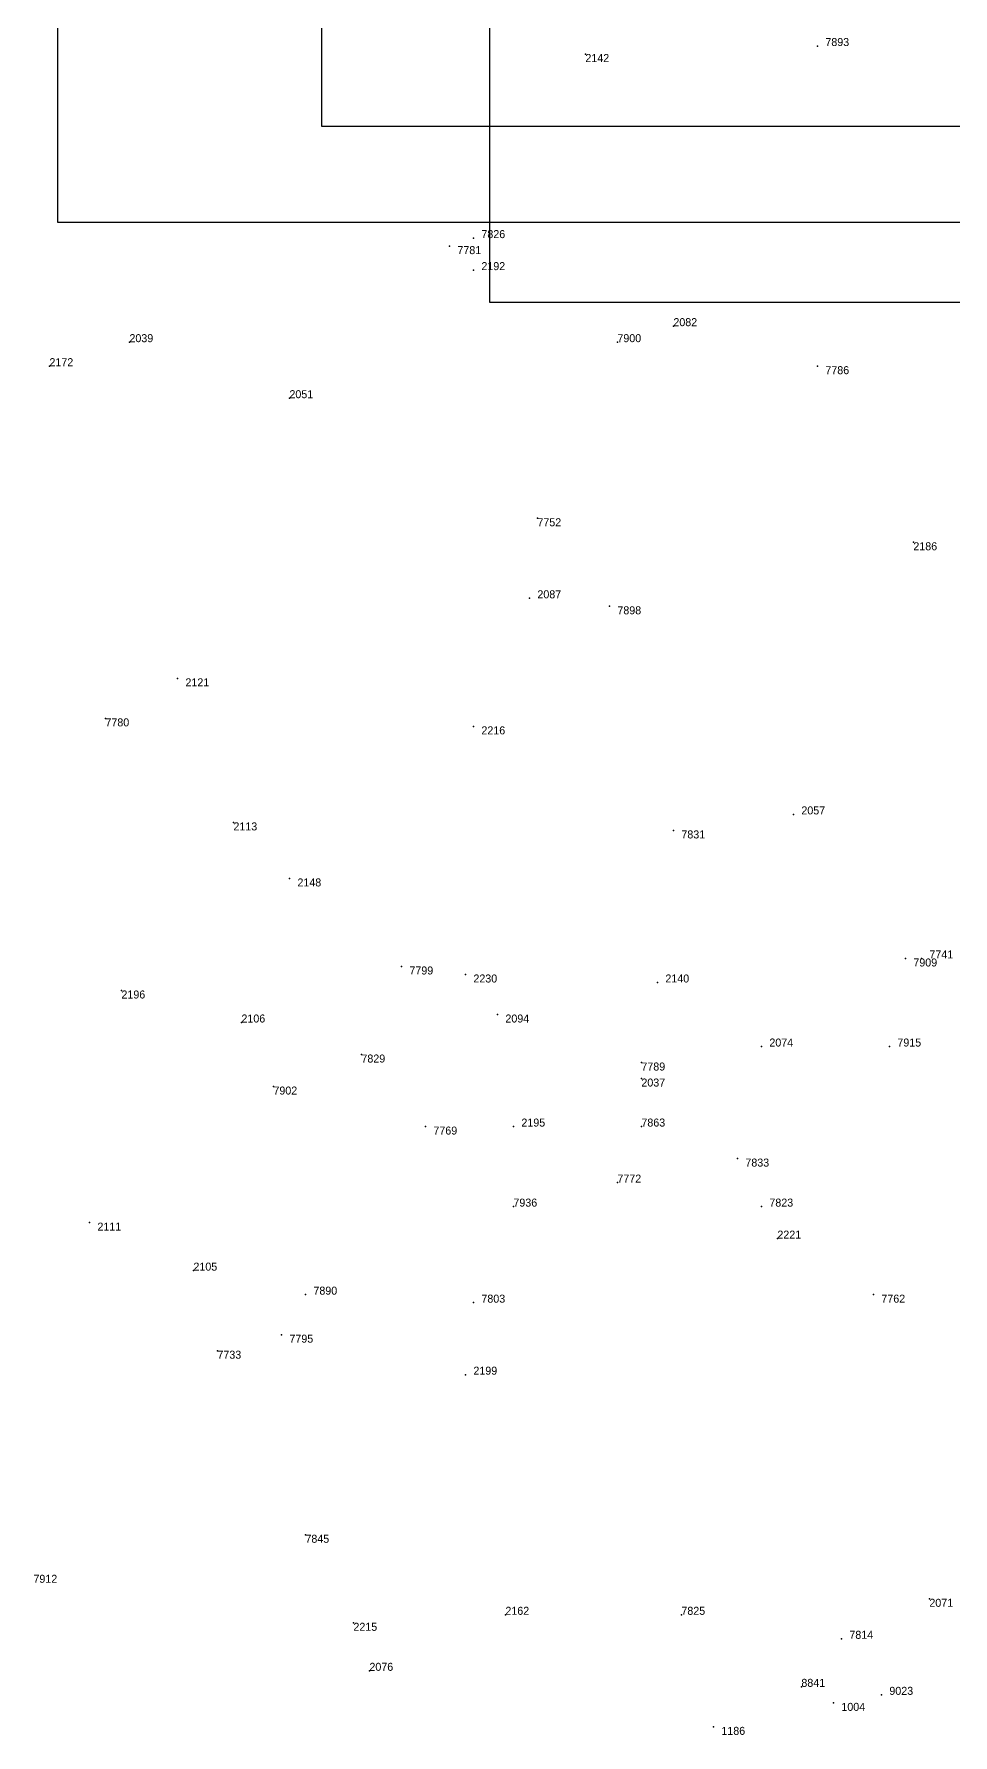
# Model space of a CAD drawing. Extents: x -0.07 to 1.1, y -0.07 to 1.1.
# Drawn here: x 0.7911 to 0.906, y 0.498 to 0.7105 of the extents above; entities that cross this region are included whole.
import ezdxf

# ---------------------------------------------------------------- set-up
doc = ezdxf.new("R2010")
doc.units = 0
for name, color, linetype in [('Facilities', 3, 'CONTINUOUS'), ('Min_max_boxes', 1, 'CONTINUOUS'), ('Normals', 1, 'CONTINUOUS'), ('Source_points', 5, 'CONTINUOUS'), ('Text', 3, 'CONTINUOUS')]:
    doc.layers.add(name, color=color, linetype=linetype)

msp = doc.modelspace()

# ---------------------------------------------------------------- linework, layer by layer
at = {"layer": 'Facilities', "color": 3}
for p in [(0.86, 0.708), (0.889, 0.709, 1), (0.846, 0.685, 1), (0.843, 0.684, 1), (0.846, 0.681), (0.871, 0.674), (0.803, 0.672), (0.864, 0.672, 1), (0.793, 0.669), (0.889, 0.669, 1), (0.823, 0.665), (0.854, 0.65, 1), (0.901, 0.647), (0.853, 0.64), (0.863, 0.639, 1), (0.809, 0.63), (0.8, 0.625, 1), (0.846, 0.624), (0.886, 0.613), (0.816, 0.612), (0.871, 0.611, 1), (0.823, 0.605), (0.837, 0.594, 1), (0.845, 0.593), (0.9, 0.595, 1), (0.902, 0.595, 1), (0.802, 0.591), (0.869, 0.592), (0.817, 0.587), (0.849, 0.588), (0.832, 0.583, 1), (0.882, 0.584), (0.898, 0.584, 1), (0.867, 0.582, 1), (0.821, 0.579, 1), (0.867, 0.58), (0.84, 0.574, 1), (0.851, 0.574), (0.867, 0.574, 1), (0.879, 0.57, 1), (0.864, 0.567, 1), (0.851, 0.564, 1), (0.882, 0.564, 1), (0.798, 0.562), (0.884, 0.56), (0.811, 0.556), (0.825, 0.553, 1), (0.896, 0.553, 1), (0.846, 0.552, 1), (0.822, 0.548, 1), (0.814, 0.546, 1), (0.845, 0.543), (0.825, 0.523, 1), (0.903, 0.515), (0.85, 0.513), (0.872, 0.513, 1), (0.831, 0.512), (0.892, 0.51, 1), (0.833, 0.506), (0.887, 0.504, 1), (0.891, 0.502), (0.897, 0.503, 1), (0.876, 0.499)]:
    msp.add_point(p, dxfattribs=at)
at = {"layer": 'Min_max_boxes', "color": 1}
for p, q in [((0.794, 1, 0.358), (0.794, 0.687, 0.358)), ((0.794, 1, 0.46), (0.794, 0.687, 0.46)), ((0.827, 1, 0.378), (0.827, 0.699, 0.378)), ((0.827, 1, 0.496), (0.827, 0.699, 0.496)), ((0.848, 1, 0.546), (0.848, 0.677, 0.546)), ((0.848, 1, 0.673), (0.848, 0.677, 0.673)), ((0.827, 0.699, 0.378), (1, 0.699, 0.378)), ((0.827, 0.699, 0.496), (1, 0.699, 0.496)), ((0.827, 0.699, 0.378), (0.827, 0.699, 0.496)), ((0.794, 0.687, 0.358), (1, 0.687, 0.358)), ((0.794, 0.687, 0.46), (1, 0.687, 0.46)), ((0.794, 0.687, 0.358), (0.794, 0.687, 0.46)), ((0.848, 0.677, 0.546), (1, 0.677, 0.546)), ((0.848, 0.677, 0.673), (1, 0.677, 0.673)), ((0.848, 0.677, 0.546), (0.848, 0.677, 0.673))]:
    msp.add_line(p, q, dxfattribs=at)
at = {"layer": 'Normals', "color": 1}
for p, q in [((0.86, 0.708), (0.86, 0.708, 0.1)), ((0.889, 0.709, 1), (0.889, 0.709, 1.1)), ((0.846, 0.685, 1), (0.846, 0.685, 1.1)), ((0.843, 0.684, 1), (0.843, 0.684, 1.1)), ((0.846, 0.681), (0.846, 0.681, 0.1)), ((0.871, 0.674), (0.871, 0.674, 0.1)), ((0.803, 0.672), (0.803, 0.672, 0.1)), ((0.864, 0.672, 1), (0.864, 0.672, 1.1)), ((0.793, 0.669), (0.793, 0.669, 0.1)), ((0.889, 0.669, 1), (0.889, 0.669, 1.1)), ((0.823, 0.665), (0.823, 0.665, 0.1)), ((0.854, 0.65, 1), (0.854, 0.65, 1.1)), ((0.901, 0.647), (0.901, 0.647, 0.1)), ((0.853, 0.64), (0.853, 0.64, 0.1)), ((0.863, 0.639, 1), (0.863, 0.639, 1.1)), ((0.809, 0.63), (0.809, 0.63, 0.1)), ((0.8, 0.625, 1), (0.8, 0.625, 1.1)), ((0.846, 0.624), (0.846, 0.624, 0.1)), ((0.886, 0.613), (0.886, 0.613, 0.1)), ((0.816, 0.612), (0.816, 0.612, 0.1)), ((0.871, 0.611, 1), (0.871, 0.611, 1.1)), ((0.823, 0.605), (0.823, 0.605, 0.1)), ((0.837, 0.594, 1), (0.837, 0.594, 1.1)), ((0.845, 0.593), (0.845, 0.593, 0.1)), ((0.9, 0.595, 1), (0.9, 0.595, 1.1)), ((0.902, 0.595, 1), (0.902, 0.595, 1.1)), ((0.802, 0.591), (0.802, 0.591, 0.1)), ((0.869, 0.592), (0.869, 0.592, 0.1)), ((0.817, 0.587), (0.817, 0.587, 0.1)), ((0.849, 0.588), (0.849, 0.588, 0.1)), ((0.832, 0.583, 1), (0.832, 0.583, 1.1)), ((0.882, 0.584), (0.882, 0.584, 0.1)), ((0.898, 0.584, 1), (0.898, 0.584, 1.1)), ((0.867, 0.582, 1), (0.867, 0.582, 1.1)), ((0.821, 0.579, 1), (0.821, 0.579, 1.1)), ((0.867, 0.58), (0.867, 0.58, 0.1)), ((0.84, 0.574, 1), (0.84, 0.574, 1.1)), ((0.851, 0.574), (0.851, 0.574, 0.1)), ((0.867, 0.574, 1), (0.867, 0.574, 1.1)), ((0.879, 0.57, 1), (0.879, 0.57, 1.1)), ((0.864, 0.567, 1), (0.864, 0.567, 1.1)), ((0.851, 0.564, 1), (0.851, 0.564, 1.1)), ((0.882, 0.564, 1), (0.882, 0.564, 1.1)), ((0.798, 0.562), (0.798, 0.562, 0.1)), ((0.884, 0.56), (0.884, 0.56, 0.1)), ((0.811, 0.556), (0.811, 0.556, 0.1)), ((0.825, 0.553, 1), (0.825, 0.553, 1.1)), ((0.896, 0.553, 1), (0.896, 0.553, 1.1)), ((0.846, 0.552, 1), (0.846, 0.552, 1.1)), ((0.822, 0.548, 1), (0.822, 0.548, 1.1)), ((0.814, 0.546, 1), (0.814, 0.546, 1.1)), ((0.845, 0.543), (0.845, 0.543, 0.1)), ((0.825, 0.523, 1), (0.825, 0.523, 1.1)), ((0.903, 0.515), (0.903, 0.515, 0.1)), ((0.85, 0.513), (0.85, 0.513, 0.1)), ((0.872, 0.513, 1), (0.872, 0.513, 1.1)), ((0.831, 0.512), (0.831, 0.512, 0.1)), ((0.892, 0.51, 1), (0.892, 0.51, 1.1)), ((0.833, 0.506), (0.833, 0.506, 0.1)), ((0.887, 0.504, 1), (0.887, 0.504, 1.1)), ((0.891, 0.502), (0.891, 0.502, 0.1)), ((0.897, 0.503, 1), (0.897, 0.503, 1.1)), ((0.876, 0.499), (0.876, 0.499, 0.1))]:
    msp.add_line(p, q, dxfattribs=at)
at = {"layer": 'Source_points', "color": 5}
for p in [(0.86, 0.708), (0.889, 0.709, 1), (0.846, 0.685, 1), (0.843, 0.684, 1), (0.846, 0.681), (0.871, 0.674), (0.803, 0.672), (0.864, 0.672, 1), (0.793, 0.669), (0.889, 0.669, 1), (0.823, 0.665), (0.854, 0.65, 1), (0.901, 0.647), (0.853, 0.64), (0.863, 0.639, 1), (0.809, 0.63), (0.8, 0.625, 1), (0.846, 0.624), (0.886, 0.613), (0.816, 0.612), (0.871, 0.611, 1), (0.823, 0.605), (0.837, 0.594, 1), (0.845, 0.593), (0.9, 0.595, 1), (0.902, 0.595, 1), (0.802, 0.591), (0.869, 0.592), (0.817, 0.587), (0.849, 0.588), (0.832, 0.583, 1), (0.882, 0.584), (0.898, 0.584, 1), (0.867, 0.582, 1), (0.821, 0.579, 1), (0.867, 0.58), (0.84, 0.574, 1), (0.851, 0.574), (0.867, 0.574, 1), (0.879, 0.57, 1), (0.864, 0.567, 1), (0.851, 0.564, 1), (0.882, 0.564, 1), (0.798, 0.562), (0.884, 0.56), (0.811, 0.556), (0.825, 0.553, 1), (0.896, 0.553, 1), (0.846, 0.552, 1), (0.822, 0.548, 1), (0.814, 0.546, 1), (0.845, 0.543), (0.825, 0.523, 1), (0.903, 0.515), (0.85, 0.513), (0.872, 0.513, 1), (0.831, 0.512), (0.892, 0.51, 1), (0.833, 0.506), (0.887, 0.504, 1), (0.891, 0.502), (0.897, 0.503, 1), (0.876, 0.499)]:
    msp.add_point(p, dxfattribs=at)

# ---------------------------------------------------------------- texts
at = {"layer": 'Text', "color": 3}
for s, p in [('7893', (0.89, 0.709, 1)), ('2142', (0.86, 0.707)), ('7826', (0.847, 0.685, 1)), ('7781', (0.844, 0.683, 1)), ('2192', (0.847, 0.681)), ('2082', (0.871, 0.674)), ('2039', (0.803, 0.672)), ('7900', (0.864, 0.672, 1)), ('2172', (0.793, 0.669)), ('7786', (0.89, 0.668, 1)), ('2051', (0.823, 0.665)), ('7752', (0.854, 0.649, 1)), ('2186', (0.901, 0.646)), ('2087', (0.854, 0.64)), ('7898', (0.864, 0.638, 1)), ('2121', (0.81, 0.629)), ('7780', (0.8, 0.624, 1)), ('2216', (0.847, 0.623)), ('2057', (0.887, 0.613)), ('2113', (0.816, 0.611)), ('7831', (0.872, 0.61, 1)), ('2148', (0.824, 0.604)), ('7741', (0.903, 0.595, 1)), ('7799', (0.838, 0.593, 1)), ('2230', (0.846, 0.592)), ('2140', (0.87, 0.592)), ('7909', (0.901, 0.594, 1)), ('2196', (0.802, 0.59)), ('2106', (0.817, 0.587)), ('2094', (0.85, 0.587)), ('2074', (0.883, 0.584)), ('7915', (0.899, 0.584, 1)), ('7829', (0.832, 0.582, 1)), ('7789', (0.867, 0.581, 1)), ('7902', (0.821, 0.578, 1)), ('2037', (0.867, 0.579)), ('7769', (0.841, 0.573, 1)), ('2195', (0.852, 0.574)), ('7863', (0.867, 0.574, 1)), ('7833', (0.88, 0.569, 1)), ('7772', (0.864, 0.567, 1)), ('7936', (0.851, 0.564, 1)), ('7823', (0.883, 0.564, 1)), ('2111', (0.799, 0.561)), ('2221', (0.884, 0.56)), ('2105', (0.811, 0.556)), ('7890', (0.826, 0.553, 1)), ('7803', (0.847, 0.552, 1)), ('7762', (0.897, 0.552, 1)), ('7795', (0.823, 0.547, 1)), ('7733', (0.814, 0.545, 1)), ('2199', (0.846, 0.543)), ('7845', (0.825, 0.522, 1)), ('7912', (0.791, 0.517, 1)), ('2071', (0.903, 0.514)), ('2162', (0.85, 0.513)), ('7825', (0.872, 0.513, 1)), ('2215', (0.831, 0.511)), ('7814', (0.893, 0.51, 1)), ('2076', (0.833, 0.506)), ('8841', (0.887, 0.504, 1)), ('9023', (0.898, 0.503, 1)), ('1004', (0.892, 0.501)), ('1186', (0.877, 0.498))]:
    msp.add_text(s, height=0.001, dxfattribs=at).set_placement(p)

doc.saveas('drawing.dxf')
